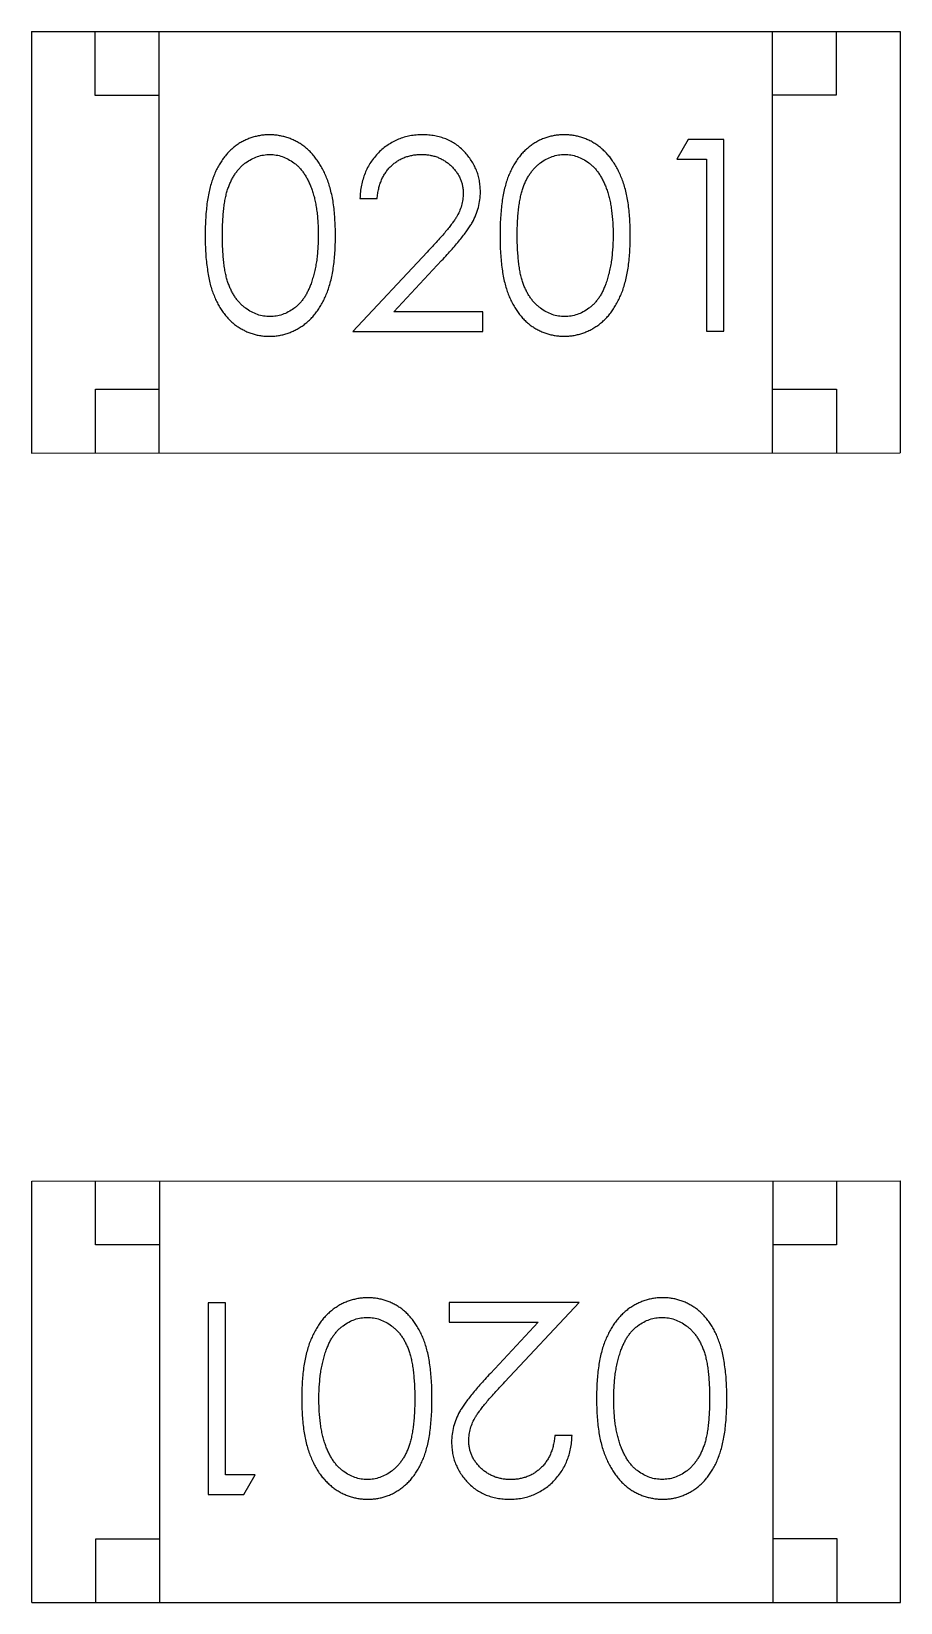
# Model space of a CAD drawing. Header units: millimetres. Extents: x 0 to 297, y 0 to 210.
# Drawn here: x 199.018 to 199.699, y 122.652 to 123.882 of the extents above; entities that cross this region are included whole.
import ezdxf

# ---------------------------------------------------------------- set-up
doc = ezdxf.new("R2010")
doc.units = ezdxf.units.MM
doc.layers.get('0').update_dxf_attribs({"linetype": 'CONTINUOUS'})

msp = doc.modelspace()

# ---------------------------------------------------------------- linework, layer by layer
at = {"color": 7, "linetype": 'Continuous'}
for p, q in [((199.0182, 123.8817), (199.6982, 123.8818)), ((199.0182, 123.8817), (199.0183, 123.5517)), ((199.0682, 123.8317), (199.0682, 123.8817)), ((199.1183, 123.5517), (199.1182, 123.8817)), ((199.5983, 123.5518), (199.5982, 123.8818)), ((199.6482, 123.8818), (199.6482, 123.8318)), ((199.6982, 123.8818), (199.6983, 123.5518)), ((199.1182, 123.8317), (199.0682, 123.8317)), ((199.6482, 123.8318), (199.5982, 123.8318)), ((199.5323, 123.7971), (199.5235, 123.7817)), ((199.5601, 123.7971), (199.5323, 123.7971)), ((199.5601, 123.6471), (199.5601, 123.7971)), ((199.5235, 123.7817), (199.5466, 123.7817)), ((199.5466, 123.7817), (199.5466, 123.6471)), ((199.2754, 123.7509), (199.2889, 123.7509)), ((199.3279, 123.7091), (199.2697, 123.647)), ((199.3018, 123.6624), (199.3393, 123.7025)), ((199.3716, 123.6624), (199.3018, 123.6624)), ((199.3716, 123.647), (199.3716, 123.6624)), ((199.2697, 123.647), (199.3716, 123.647)), ((199.5466, 123.6471), (199.5601, 123.6471)), ((199.0683, 123.5517), (199.0683, 123.6017)), ((199.0683, 123.6017), (199.1183, 123.6017)), ((199.5983, 123.6018), (199.6483, 123.6018)), ((199.6483, 123.6018), (199.6483, 123.5518)), ((199.0183, 123.5517), (199.6983, 123.5518)), ((199.0185, 122.9819), (199.6985, 122.982)), ((199.0186, 122.6519), (199.0185, 122.9819)), ((199.0685, 122.9319), (199.0685, 122.9819)), ((199.1185, 122.9819), (199.1186, 122.6519)), ((199.5985, 122.982), (199.5986, 122.652)), ((199.6485, 122.982), (199.6485, 122.932)), ((199.6986, 122.652), (199.6985, 122.982)), ((199.1185, 122.9319), (199.0685, 122.9319)), ((199.6485, 122.932), (199.5985, 122.932)), ((199.1567, 122.8866), (199.1567, 122.7366)), ((199.1702, 122.8866), (199.1567, 122.8866)), ((199.1702, 122.752), (199.1702, 122.8866)), ((199.3452, 122.8867), (199.3452, 122.8713)), ((199.4471, 122.8867), (199.3452, 122.8867)), ((199.3889, 122.8246), (199.4471, 122.8867)), ((199.3452, 122.8713), (199.415, 122.8713)), ((199.415, 122.8713), (199.3775, 122.8312)), ((199.4414, 122.7828), (199.4279, 122.7828)), ((199.1933, 122.752), (199.1702, 122.752)), ((199.1845, 122.7366), (199.1933, 122.752)), ((199.1567, 122.7366), (199.1845, 122.7366)), ((199.0686, 122.6519), (199.0686, 122.7019)), ((199.0686, 122.7019), (199.1186, 122.7019)), ((199.5986, 122.702), (199.6486, 122.702)), ((199.6486, 122.702), (199.6486, 122.652)), ((199.0186, 122.6519), (199.6986, 122.652))]:
    msp.add_line(p, q, dxfattribs=at)
for points, knots in [([(199.2044, 123.8009), (199.2032, 123.8008), (199.2009, 123.8008), (199.1975, 123.8004), (199.1941, 123.7997), (199.1908, 123.7988), (199.1876, 123.7976), (199.1845, 123.7962), (199.1814, 123.7945), (199.1785, 123.7925), (199.1757, 123.7903), (199.173, 123.7879), (199.1706, 123.7851), (199.1682, 123.7822), (199.1661, 123.779), (199.164, 123.7755), (199.1622, 123.7718), (199.1606, 123.7678), (199.1591, 123.7635), (199.1578, 123.7588), (199.1567, 123.7537), (199.1558, 123.7482), (199.1551, 123.7422), (199.1546, 123.7358), (199.1543, 123.729), (199.1543, 123.7244), (199.1543, 123.722)], [0, 0, 0, 0, 0.033742, 0.066533, 0.099153, 0.13154, 0.164087, 0.196563, 0.229707, 0.263315, 0.297504, 0.331686, 0.366482, 0.4021, 0.438958, 0.476748, 0.515985, 0.556589, 0.599519, 0.645765, 0.695487, 0.748721, 0.805687, 0.866754, 0.931405, 1, 1, 1, 1]), ([(199.2562, 123.722), (199.2562, 123.7243), (199.2561, 123.7288), (199.2558, 123.7353), (199.2553, 123.7415), (199.2546, 123.7474), (199.2536, 123.7529), (199.2524, 123.758), (199.251, 123.7627), (199.2494, 123.7672), (199.2476, 123.7712), (199.2457, 123.7751), (199.2436, 123.7786), (199.2413, 123.7819), (199.2389, 123.785), (199.2364, 123.7877), (199.2336, 123.7903), (199.2308, 123.7925), (199.2278, 123.7945), (199.2247, 123.7962), (199.2215, 123.7976), (199.2183, 123.7988), (199.2149, 123.7997), (199.2115, 123.8004), (199.208, 123.8008), (199.2056, 123.8008), (199.2044, 123.8009)], [0, 0, 0, 0, 0.065278, 0.127205, 0.186168, 0.241675, 0.294115, 0.343609, 0.390387, 0.434463, 0.476646, 0.517002, 0.555936, 0.593716, 0.630057, 0.665601, 0.700745, 0.734917, 0.768681, 0.802087, 0.834849, 0.867433, 0.900138, 0.932806, 0.966212, 1, 1, 1, 1]), ([(199.3244, 123.8009), (199.3227, 123.8008), (199.3194, 123.8008), (199.3146, 123.8001), (199.3099, 123.799), (199.3055, 123.7975), (199.3013, 123.7954), (199.2973, 123.793), (199.2934, 123.7902), (199.2899, 123.7869), (199.2866, 123.7833), (199.2838, 123.7794), (199.2813, 123.7752), (199.2793, 123.7708), (199.2777, 123.7662), (199.2765, 123.7613), (199.2757, 123.7562), (199.2755, 123.7527), (199.2754, 123.7509)], [0, 0, 0, 0, 0.06445, 0.126725, 0.187421, 0.247417, 0.306749, 0.366595, 0.427749, 0.490235, 0.553031, 0.614805, 0.676505, 0.738096, 0.801021, 0.864897, 0.931209, 1, 1, 1, 1]), ([(199.3697, 123.7563), (199.3696, 123.7578), (199.3695, 123.7607), (199.369, 123.765), (199.368, 123.7692), (199.3666, 123.7732), (199.3648, 123.777), (199.3626, 123.7807), (199.3601, 123.7843), (199.3572, 123.7876), (199.354, 123.7908), (199.3504, 123.7935), (199.3467, 123.7958), (199.3427, 123.7977), (199.3384, 123.7991), (199.3339, 123.8001), (199.3292, 123.8008), (199.326, 123.8008), (199.3244, 123.8009)], [0, 0, 0, 0, 0.06271, 0.123347, 0.183401, 0.242828, 0.302097, 0.36242, 0.423725, 0.487032, 0.550491, 0.612709, 0.674265, 0.73617, 0.799211, 0.863483, 0.930525, 1, 1, 1, 1]), ([(199.4352, 123.8009), (199.434, 123.8009), (199.4317, 123.8008), (199.4282, 123.8004), (199.4249, 123.7998), (199.4216, 123.7988), (199.4184, 123.7977), (199.4152, 123.7962), (199.4122, 123.7945), (199.4093, 123.7925), (199.4065, 123.7903), (199.4038, 123.7879), (199.4013, 123.7852), (199.399, 123.7822), (199.3968, 123.779), (199.3948, 123.7755), (199.393, 123.7718), (199.3913, 123.7679), (199.3898, 123.7636), (199.3886, 123.7589), (199.3874, 123.7538), (199.3866, 123.7482), (199.3859, 123.7423), (199.3854, 123.7359), (199.3851, 123.7291), (199.3851, 123.7244), (199.3851, 123.722)], [0, 0, 0, 0, 0.033742, 0.066533, 0.099153, 0.13154, 0.164087, 0.196563, 0.229707, 0.263315, 0.297504, 0.331686, 0.366482, 0.4021, 0.438958, 0.476748, 0.515985, 0.556589, 0.599519, 0.645765, 0.695487, 0.748721, 0.805687, 0.866754, 0.931405, 1, 1, 1, 1]), ([(199.487, 123.722), (199.487, 123.7243), (199.4869, 123.7288), (199.4866, 123.7354), (199.4861, 123.7416), (199.4853, 123.7474), (199.4844, 123.7529), (199.4832, 123.758), (199.4818, 123.7628), (199.4802, 123.7672), (199.4784, 123.7713), (199.4765, 123.7751), (199.4743, 123.7787), (199.4721, 123.782), (199.4697, 123.785), (199.4671, 123.7878), (199.4644, 123.7903), (199.4615, 123.7925), (199.4586, 123.7945), (199.4555, 123.7962), (199.4523, 123.7977), (199.449, 123.7988), (199.4457, 123.7998), (199.4423, 123.8004), (199.4388, 123.8008), (199.4364, 123.8009), (199.4352, 123.8009)], [0, 0, 0, 0, 0.065278, 0.127205, 0.186168, 0.241675, 0.294115, 0.343609, 0.390387, 0.434463, 0.476646, 0.517002, 0.555936, 0.593716, 0.630057, 0.665601, 0.700745, 0.734917, 0.768681, 0.802087, 0.834849, 0.867433, 0.900138, 0.932806, 0.966212, 1, 1, 1, 1]), ([(199.1678, 123.722), (199.1678, 123.724), (199.1678, 123.7279), (199.168, 123.7336), (199.1684, 123.7389), (199.1689, 123.7438), (199.1695, 123.7483), (199.1703, 123.7524), (199.1712, 123.7562), (199.1723, 123.7596), (199.1736, 123.7627), (199.1749, 123.7656), (199.1764, 123.7683), (199.178, 123.7708), (199.1798, 123.7732), (199.1817, 123.7753), (199.1837, 123.7773), (199.1866, 123.7795), (199.1903, 123.7818), (199.195, 123.784), (199.1999, 123.7852), (199.2032, 123.7854), (199.2049, 123.7855)], [0, 0, 0, 0, 0.073302, 0.142286, 0.206253, 0.266017, 0.321612, 0.372532, 0.419497, 0.462398, 0.502825, 0.541489, 0.579034, 0.615143, 0.650298, 0.684912, 0.718701, 0.752189, 0.817245, 0.879117, 0.939613, 1, 1, 1, 1]), ([(199.2049, 123.7855), (199.2065, 123.7854), (199.2098, 123.7852), (199.2147, 123.784), (199.2193, 123.7818), (199.2231, 123.7795), (199.2259, 123.7772), (199.228, 123.7752), (199.2299, 123.773), (199.2317, 123.7705), (199.2334, 123.7678), (199.235, 123.7648), (199.2364, 123.7617), (199.2378, 123.7583), (199.2389, 123.7546), (199.24, 123.7507), (199.2408, 123.7465), (199.2415, 123.7421), (199.2421, 123.7374), (199.2425, 123.7325), (199.2427, 123.7274), (199.2427, 123.7238), (199.2428, 123.722)], [0, 0, 0, 0, 0.059689, 0.119507, 0.181075, 0.246162, 0.279894, 0.314468, 0.350403, 0.387474, 0.426147, 0.466624, 0.508745, 0.553328, 0.600058, 0.649177, 0.700552, 0.754894, 0.811825, 0.871514, 0.934319, 1, 1, 1, 1]), ([(199.2889, 123.7509), (199.289, 123.7522), (199.2893, 123.7548), (199.29, 123.7586), (199.291, 123.7621), (199.2922, 123.7655), (199.2937, 123.7686), (199.2955, 123.7714), (199.2974, 123.7741), (199.2997, 123.7764), (199.3022, 123.7786), (199.3048, 123.7804), (199.3076, 123.782), (199.3105, 123.7833), (199.3136, 123.7843), (199.3168, 123.785), (199.3202, 123.7854), (199.3225, 123.7855), (199.3237, 123.7855)], [0, 0, 0, 0, 0.073648, 0.143686, 0.210962, 0.275557, 0.338064, 0.399311, 0.4594, 0.51934, 0.579024, 0.637809, 0.695959, 0.754122, 0.813113, 0.873453, 0.935561, 1, 1, 1, 1]), ([(199.3237, 123.7855), (199.3248, 123.7855), (199.327, 123.7854), (199.3302, 123.785), (199.3333, 123.7843), (199.3363, 123.7833), (199.3391, 123.782), (199.3418, 123.7805), (199.3444, 123.7786), (199.3468, 123.7766), (199.349, 123.7743), (199.3509, 123.7718), (199.3526, 123.7693), (199.3539, 123.7667), (199.3549, 123.7639), (199.3557, 123.7611), (199.3561, 123.7581), (199.3562, 123.7561), (199.3562, 123.7551)], [0, 0, 0, 0, 0.068027, 0.133505, 0.19695, 0.26027, 0.322741, 0.384982, 0.448465, 0.513424, 0.578224, 0.640011, 0.700094, 0.760067, 0.819012, 0.877878, 0.938035, 1, 1, 1, 1]), ([(199.3985, 123.722), (199.3985, 123.7241), (199.3985, 123.728), (199.3988, 123.7336), (199.3991, 123.7389), (199.3997, 123.7438), (199.4003, 123.7483), (199.4011, 123.7525), (199.402, 123.7562), (199.4031, 123.7596), (199.4043, 123.7628), (199.4057, 123.7657), (199.4072, 123.7684), (199.4088, 123.7709), (199.4106, 123.7732), (199.4124, 123.7753), (199.4145, 123.7773), (199.4173, 123.7795), (199.4211, 123.7819), (199.4258, 123.784), (199.4307, 123.7853), (199.434, 123.7854), (199.4357, 123.7855)], [0, 0, 0, 0, 0.073302, 0.142286, 0.206253, 0.266017, 0.321612, 0.372532, 0.419497, 0.462398, 0.502825, 0.541489, 0.579034, 0.615143, 0.650298, 0.684912, 0.718701, 0.752189, 0.817245, 0.879117, 0.939613, 1, 1, 1, 1]), ([(199.4357, 123.7855), (199.4373, 123.7854), (199.4406, 123.7853), (199.4454, 123.784), (199.4501, 123.7819), (199.4538, 123.7795), (199.4567, 123.7772), (199.4588, 123.7752), (199.4607, 123.773), (199.4625, 123.7705), (199.4642, 123.7678), (199.4658, 123.7649), (199.4672, 123.7617), (199.4685, 123.7583), (199.4697, 123.7546), (199.4708, 123.7507), (199.4716, 123.7465), (199.4723, 123.7421), (199.4728, 123.7375), (199.4733, 123.7326), (199.4735, 123.7274), (199.4735, 123.7239), (199.4735, 123.7221)], [0, 0, 0, 0, 0.059689, 0.119507, 0.181075, 0.246162, 0.279894, 0.314468, 0.350403, 0.387474, 0.426147, 0.466624, 0.508745, 0.553328, 0.600058, 0.649177, 0.700552, 0.754894, 0.811825, 0.871514, 0.934319, 1, 1, 1, 1]), ([(199.3562, 123.7551), (199.3561, 123.7535), (199.356, 123.7502), (199.355, 123.7454), (199.3533, 123.7408), (199.3513, 123.737), (199.3493, 123.7339), (199.3474, 123.7312), (199.345, 123.7283), (199.3424, 123.725), (199.3393, 123.7214), (199.3358, 123.7176), (199.332, 123.7134), (199.3293, 123.7106), (199.3279, 123.7091)], [0, 0, 0, 0, 0.088014, 0.174976, 0.2638, 0.355443, 0.406413, 0.465519, 0.533076, 0.609353, 0.693899, 0.787171, 0.889197, 1, 1, 1, 1]), ([(199.3393, 123.7025), (199.3408, 123.704), (199.3435, 123.707), (199.3475, 123.7113), (199.351, 123.7155), (199.3542, 123.7194), (199.3571, 123.723), (199.3596, 123.7264), (199.3617, 123.7295), (199.364, 123.7333), (199.3663, 123.7381), (199.3682, 123.744), (199.3695, 123.7501), (199.3696, 123.7542), (199.3697, 123.7563)], [0, 0, 0, 0, 0.09953, 0.192079, 0.277712, 0.357454, 0.429648, 0.495771, 0.555538, 0.608657, 0.707578, 0.804328, 0.901298, 1, 1, 1, 1]), ([(199.1543, 123.722), (199.1543, 123.7196), (199.1543, 123.7149), (199.1546, 123.7082), (199.1551, 123.7018), (199.1559, 123.6959), (199.1568, 123.6903), (199.1578, 123.6852), (199.1591, 123.6805), (199.1607, 123.6761), (199.1624, 123.6721), (199.1642, 123.6684), (199.1662, 123.6649), (199.1684, 123.6617), (199.1707, 123.6588), (199.1732, 123.656), (199.1758, 123.6536), (199.1786, 123.6514), (199.1816, 123.6495), (199.1846, 123.6478), (199.1877, 123.6463), (199.1909, 123.6452), (199.1941, 123.6443), (199.1975, 123.6436), (199.2009, 123.6432), (199.2033, 123.6432), (199.2045, 123.6432)], [0, 0, 0, 0, 0.068113, 0.132564, 0.193427, 0.250218, 0.303569, 0.353576, 0.400235, 0.443586, 0.484619, 0.524292, 0.56238, 0.599049, 0.63494, 0.669782, 0.704009, 0.737842, 0.771098, 0.803896, 0.836415, 0.868639, 0.900715, 0.933378, 0.966213, 1, 1, 1, 1]), ([(199.2049, 123.6586), (199.2033, 123.6586), (199.1999, 123.6588), (199.1951, 123.6601), (199.1903, 123.6622), (199.1866, 123.6646), (199.1837, 123.6669), (199.1817, 123.6688), (199.1798, 123.6709), (199.178, 123.6732), (199.1764, 123.6758), (199.1749, 123.6785), (199.1735, 123.6814), (199.1723, 123.6845), (199.1712, 123.6879), (199.1703, 123.6917), (199.1695, 123.6958), (199.1688, 123.7003), (199.1684, 123.7052), (199.168, 123.7105), (199.1678, 123.7161), (199.1678, 123.72), (199.1678, 123.722)], [0, 0, 0, 0, 0.060034, 0.120278, 0.182348, 0.247919, 0.281641, 0.315701, 0.350322, 0.385703, 0.421819, 0.459196, 0.497866, 0.538301, 0.58121, 0.628183, 0.679403, 0.734699, 0.794074, 0.858416, 0.927049, 1, 1, 1, 1]), ([(199.2045, 123.6432), (199.2056, 123.6432), (199.208, 123.6432), (199.2115, 123.6437), (199.215, 123.6443), (199.2183, 123.6453), (199.2216, 123.6465), (199.2248, 123.6479), (199.2279, 123.6497), (199.2309, 123.6517), (199.2338, 123.6539), (199.2365, 123.6564), (199.2391, 123.6592), (199.2415, 123.6623), (199.2438, 123.6656), (199.2458, 123.6691), (199.2478, 123.6729), (199.2495, 123.677), (199.2511, 123.6814), (199.2525, 123.6861), (199.2536, 123.6912), (199.2546, 123.6967), (199.2553, 123.7025), (199.2559, 123.7087), (199.2561, 123.7152), (199.2562, 123.7197), (199.2562, 123.722)], [0, 0, 0, 0, 0.033824, 0.067298, 0.10028, 0.133019, 0.165736, 0.198792, 0.232372, 0.266409, 0.301016, 0.336196, 0.371972, 0.408574, 0.446394, 0.485225, 0.525372, 0.567224, 0.611081, 0.65775, 0.70702, 0.759235, 0.814484, 0.873227, 0.934937, 1, 1, 1, 1]), ([(199.2428, 123.722), (199.2427, 123.7202), (199.2427, 123.7167), (199.2424, 123.7115), (199.242, 123.7064), (199.2414, 123.7016), (199.2406, 123.697), (199.2396, 123.6926), (199.2384, 123.6884), (199.2375, 123.6857), (199.2371, 123.6843)], [0, 0, 0, 0, 0.141157, 0.277773, 0.409244, 0.535676, 0.657497, 0.775458, 0.889412, 1, 1, 1, 1]), ([(199.3851, 123.722), (199.3851, 123.7196), (199.3851, 123.715), (199.3854, 123.7082), (199.3859, 123.7018), (199.3866, 123.6959), (199.3875, 123.6904), (199.3886, 123.6852), (199.3899, 123.6805), (199.3914, 123.6762), (199.3931, 123.6722), (199.395, 123.6684), (199.397, 123.665), (199.3992, 123.6618), (199.4015, 123.6588), (199.4039, 123.6561), (199.4066, 123.6536), (199.4094, 123.6514), (199.4123, 123.6495), (199.4153, 123.6478), (199.4184, 123.6464), (199.4216, 123.6452), (199.4249, 123.6443), (199.4283, 123.6437), (199.4317, 123.6433), (199.434, 123.6432), (199.4352, 123.6432)], [0, 0, 0, 0, 0.068113, 0.132564, 0.193427, 0.250218, 0.303569, 0.353576, 0.400235, 0.443586, 0.484619, 0.524292, 0.56238, 0.599049, 0.63494, 0.669782, 0.704009, 0.737842, 0.771098, 0.803896, 0.836415, 0.868639, 0.900715, 0.933378, 0.966213, 1, 1, 1, 1]), ([(199.4357, 123.6586), (199.434, 123.6587), (199.4307, 123.6588), (199.4258, 123.6601), (199.4211, 123.6622), (199.4173, 123.6646), (199.4145, 123.6669), (199.4124, 123.6688), (199.4105, 123.671), (199.4088, 123.6733), (199.4071, 123.6758), (199.4057, 123.6785), (199.4043, 123.6814), (199.4031, 123.6845), (199.402, 123.6879), (199.401, 123.6917), (199.4003, 123.6958), (199.3996, 123.7003), (199.3992, 123.7052), (199.3988, 123.7105), (199.3985, 123.7162), (199.3985, 123.72), (199.3985, 123.722)], [0, 0, 0, 0, 0.060034, 0.120278, 0.182348, 0.247919, 0.281641, 0.315701, 0.350322, 0.385703, 0.421819, 0.459196, 0.497866, 0.538301, 0.58121, 0.628183, 0.679403, 0.734699, 0.794074, 0.858416, 0.927049, 1, 1, 1, 1]), ([(199.4352, 123.6432), (199.4364, 123.6432), (199.4388, 123.6433), (199.4423, 123.6437), (199.4457, 123.6444), (199.4491, 123.6453), (199.4523, 123.6465), (199.4555, 123.6479), (199.4586, 123.6497), (199.4616, 123.6517), (199.4645, 123.6539), (199.4673, 123.6565), (199.4699, 123.6592), (199.4723, 123.6623), (199.4745, 123.6656), (199.4766, 123.6692), (199.4785, 123.673), (199.4803, 123.677), (199.4819, 123.6814), (199.4832, 123.6862), (199.4844, 123.6913), (199.4854, 123.6967), (199.4861, 123.7025), (199.4866, 123.7087), (199.4869, 123.7152), (199.487, 123.7197), (199.487, 123.722)], [0, 0, 0, 0, 0.033824, 0.067298, 0.10028, 0.133019, 0.165736, 0.198792, 0.232372, 0.266409, 0.301016, 0.336196, 0.371972, 0.408574, 0.446394, 0.485225, 0.525372, 0.567224, 0.611081, 0.65775, 0.70702, 0.759235, 0.814484, 0.873227, 0.934937, 1, 1, 1, 1]), ([(199.4735, 123.7221), (199.4735, 123.7203), (199.4735, 123.7167), (199.4732, 123.7115), (199.4727, 123.7065), (199.4722, 123.7016), (199.4713, 123.697), (199.4704, 123.6926), (199.4692, 123.6884), (199.4683, 123.6857), (199.4678, 123.6843)], [0, 0, 0, 0, 0.141157, 0.277773, 0.409244, 0.535676, 0.657497, 0.775458, 0.889412, 1, 1, 1, 1]), ([(199.2371, 123.6843), (199.2367, 123.6833), (199.2359, 123.6812), (199.2346, 123.6783), (199.2331, 123.6756), (199.2315, 123.673), (199.2298, 123.6707), (199.2279, 123.6686), (199.2259, 123.6667), (199.2231, 123.6644), (199.2194, 123.6621), (199.2147, 123.6601), (199.2099, 123.6588), (199.2066, 123.6586), (199.2049, 123.6586)], [0, 0, 0, 0, 0.075949, 0.148549, 0.218996, 0.286119, 0.351826, 0.416074, 0.478265, 0.540325, 0.660405, 0.774606, 0.887187, 1, 1, 1, 1]), ([(199.4678, 123.6843), (199.4675, 123.6833), (199.4667, 123.6813), (199.4654, 123.6783), (199.4639, 123.6756), (199.4623, 123.6731), (199.4606, 123.6708), (199.4587, 123.6686), (199.4567, 123.6667), (199.4539, 123.6645), (199.4502, 123.6621), (199.4455, 123.6601), (199.4407, 123.6588), (199.4373, 123.6587), (199.4357, 123.6586)], [0, 0, 0, 0, 0.075949, 0.148549, 0.218996, 0.286119, 0.351826, 0.416074, 0.478265, 0.540325, 0.660405, 0.774606, 0.887187, 1, 1, 1, 1]), ([(199.2816, 122.8905), (199.2804, 122.8905), (199.278, 122.8904), (199.2745, 122.89), (199.2711, 122.8893), (199.2677, 122.8884), (199.2645, 122.8872), (199.2612, 122.8858), (199.2582, 122.884), (199.2551, 122.882), (199.2523, 122.8798), (199.2495, 122.8772), (199.2469, 122.8745), (199.2445, 122.8714), (199.2423, 122.8681), (199.2402, 122.8645), (199.2383, 122.8607), (199.2365, 122.8567), (199.2349, 122.8523), (199.2336, 122.8475), (199.2324, 122.8424), (199.2314, 122.837), (199.2307, 122.8312), (199.2302, 122.825), (199.2299, 122.8185), (199.2298, 122.814), (199.2298, 122.8117)], [0, 0, 0, 0, 0.033824, 0.067298, 0.10028, 0.133019, 0.165736, 0.198792, 0.232372, 0.266409, 0.301016, 0.336196, 0.371972, 0.408574, 0.446394, 0.485225, 0.525372, 0.567224, 0.611081, 0.65775, 0.70702, 0.759235, 0.814484, 0.873227, 0.934937, 1, 1, 1, 1]), ([(199.3317, 122.8117), (199.3317, 122.8141), (199.3317, 122.8187), (199.3314, 122.8255), (199.3309, 122.8319), (199.3302, 122.8378), (199.3293, 122.8433), (199.3282, 122.8485), (199.3269, 122.8532), (199.3254, 122.8575), (199.3237, 122.8615), (199.3218, 122.8653), (199.3198, 122.8687), (199.3176, 122.8719), (199.3153, 122.8749), (199.3128, 122.8776), (199.3102, 122.8801), (199.3074, 122.8823), (199.3045, 122.8842), (199.3015, 122.8859), (199.2984, 122.8873), (199.2952, 122.8885), (199.2919, 122.8894), (199.2885, 122.89), (199.2851, 122.8904), (199.2828, 122.8905), (199.2816, 122.8905)], [0, 0, 0, 0, 0.068113, 0.132564, 0.193427, 0.250218, 0.303569, 0.353576, 0.400235, 0.443586, 0.484619, 0.524292, 0.56238, 0.599049, 0.63494, 0.669782, 0.704009, 0.737842, 0.771098, 0.803896, 0.836415, 0.868639, 0.900715, 0.933378, 0.966213, 1, 1, 1, 1]), ([(199.5123, 122.8905), (199.5111, 122.8905), (199.5088, 122.8905), (199.5053, 122.89), (199.5018, 122.8894), (199.4985, 122.8884), (199.4952, 122.8872), (199.492, 122.8858), (199.4889, 122.884), (199.4859, 122.882), (199.483, 122.8798), (199.4803, 122.8772), (199.4777, 122.8745), (199.4753, 122.8714), (199.473, 122.8681), (199.471, 122.8646), (199.469, 122.8608), (199.4673, 122.8567), (199.4656, 122.8523), (199.4643, 122.8476), (199.4632, 122.8425), (199.4622, 122.837), (199.4615, 122.8312), (199.4609, 122.825), (199.4607, 122.8185), (199.4606, 122.814), (199.4606, 122.8117)], [0, 0, 0, 0, 0.033824, 0.067298, 0.10028, 0.133019, 0.165736, 0.198792, 0.232372, 0.266409, 0.301016, 0.336196, 0.371972, 0.408574, 0.446394, 0.485225, 0.525372, 0.567224, 0.611081, 0.65775, 0.70702, 0.759235, 0.814484, 0.873227, 0.934937, 1, 1, 1, 1]), ([(199.5625, 122.8117), (199.5625, 122.8141), (199.5625, 122.8188), (199.5622, 122.8255), (199.5617, 122.8319), (199.5609, 122.8378), (199.56, 122.8434), (199.559, 122.8485), (199.5576, 122.8532), (199.5561, 122.8576), (199.5544, 122.8616), (199.5526, 122.8653), (199.5506, 122.8688), (199.5484, 122.872), (199.5461, 122.8749), (199.5436, 122.8777), (199.541, 122.8801), (199.5382, 122.8823), (199.5352, 122.8842), (199.5322, 122.8859), (199.5291, 122.8874), (199.5259, 122.8885), (199.5227, 122.8894), (199.5193, 122.8901), (199.5159, 122.8905), (199.5135, 122.8905), (199.5123, 122.8905)], [0, 0, 0, 0, 0.068113, 0.132564, 0.193427, 0.250218, 0.303569, 0.353576, 0.400235, 0.443586, 0.484619, 0.524292, 0.56238, 0.599049, 0.63494, 0.669782, 0.704009, 0.737842, 0.771098, 0.803896, 0.836415, 0.868639, 0.900715, 0.933378, 0.966213, 1, 1, 1, 1]), ([(199.2489, 122.8494), (199.2493, 122.8504), (199.2501, 122.8524), (199.2514, 122.8554), (199.2529, 122.8581), (199.2545, 122.8606), (199.2562, 122.8629), (199.2581, 122.8651), (199.2601, 122.867), (199.2629, 122.8692), (199.2666, 122.8716), (199.2713, 122.8736), (199.2761, 122.8749), (199.2795, 122.875), (199.2811, 122.8751)], [0, 0, 0, 0, 0.075949, 0.148549, 0.218996, 0.286119, 0.351826, 0.416074, 0.478265, 0.540325, 0.660405, 0.774606, 0.887187, 1, 1, 1, 1]), ([(199.2811, 122.8751), (199.2828, 122.875), (199.2861, 122.8749), (199.291, 122.8736), (199.2957, 122.8715), (199.2995, 122.8691), (199.3023, 122.8668), (199.3044, 122.8649), (199.3063, 122.8627), (199.308, 122.8604), (199.3097, 122.8579), (199.3111, 122.8552), (199.3125, 122.8523), (199.3137, 122.8492), (199.3148, 122.8458), (199.3157, 122.842), (199.3165, 122.8379), (199.3172, 122.8334), (199.3176, 122.8285), (199.318, 122.8232), (199.3183, 122.8175), (199.3183, 122.8137), (199.3183, 122.8116)], [0, 0, 0, 0, 0.060034, 0.120278, 0.182348, 0.247919, 0.281641, 0.315701, 0.350322, 0.385703, 0.421819, 0.459196, 0.497866, 0.538301, 0.58121, 0.628183, 0.679403, 0.734699, 0.794074, 0.858416, 0.927049, 1, 1, 1, 1]), ([(199.4797, 122.8494), (199.4801, 122.8504), (199.4809, 122.8525), (199.4822, 122.8554), (199.4837, 122.8581), (199.4853, 122.8607), (199.487, 122.863), (199.4889, 122.8651), (199.4909, 122.867), (199.4937, 122.8693), (199.4974, 122.8716), (199.5021, 122.8736), (199.5069, 122.8749), (199.5102, 122.8751), (199.5119, 122.8751)], [0, 0, 0, 0, 0.075949, 0.148549, 0.218996, 0.286119, 0.351826, 0.416074, 0.478265, 0.540325, 0.660405, 0.774606, 0.887187, 1, 1, 1, 1]), ([(199.5119, 122.8751), (199.5135, 122.8751), (199.5168, 122.8749), (199.5217, 122.8736), (199.5265, 122.8715), (199.5302, 122.8691), (199.5331, 122.8668), (199.5351, 122.8649), (199.537, 122.8628), (199.5388, 122.8605), (199.5404, 122.8579), (199.5419, 122.8552), (199.5433, 122.8523), (199.5445, 122.8492), (199.5456, 122.8458), (199.5465, 122.842), (199.5473, 122.8379), (199.548, 122.8334), (199.5484, 122.8285), (199.5488, 122.8232), (199.549, 122.8176), (199.549, 122.8137), (199.549, 122.8117)], [0, 0, 0, 0, 0.060034, 0.120278, 0.182348, 0.247919, 0.281641, 0.315701, 0.350322, 0.385703, 0.421819, 0.459196, 0.497866, 0.538301, 0.58121, 0.628183, 0.679403, 0.734699, 0.794074, 0.858416, 0.927049, 1, 1, 1, 1]), ([(199.2433, 122.8116), (199.2433, 122.8134), (199.2433, 122.817), (199.2436, 122.8222), (199.2441, 122.8272), (199.2446, 122.8321), (199.2455, 122.8367), (199.2464, 122.8411), (199.2476, 122.8453), (199.2485, 122.848), (199.2489, 122.8494)], [0, 0, 0, 0, 0.141157, 0.277773, 0.409244, 0.535676, 0.657497, 0.775458, 0.889412, 1, 1, 1, 1]), ([(199.474, 122.8117), (199.4741, 122.8135), (199.4741, 122.817), (199.4744, 122.8222), (199.4748, 122.8273), (199.4754, 122.8321), (199.4762, 122.8367), (199.4772, 122.8411), (199.4783, 122.8453), (199.4793, 122.848), (199.4797, 122.8494)], [0, 0, 0, 0, 0.141157, 0.277773, 0.409244, 0.535676, 0.657497, 0.775458, 0.889412, 1, 1, 1, 1]), ([(199.3775, 122.8312), (199.376, 122.8297), (199.3733, 122.8267), (199.3693, 122.8224), (199.3658, 122.8182), (199.3626, 122.8143), (199.3597, 122.8107), (199.3572, 122.8073), (199.3551, 122.8042), (199.3528, 122.8004), (199.3505, 122.7956), (199.3486, 122.7897), (199.3473, 122.7836), (199.3472, 122.7795), (199.3471, 122.7774)], [0, 0, 0, 0, 0.09953, 0.192079, 0.277712, 0.357454, 0.429648, 0.495771, 0.555538, 0.608657, 0.707578, 0.804328, 0.901298, 1, 1, 1, 1]), ([(199.3606, 122.7786), (199.3606, 122.7802), (199.3608, 122.7835), (199.3618, 122.7883), (199.3635, 122.7929), (199.3655, 122.7967), (199.3675, 122.7998), (199.3694, 122.8025), (199.3718, 122.8054), (199.3744, 122.8087), (199.3775, 122.8123), (199.381, 122.8161), (199.3848, 122.8203), (199.3875, 122.8231), (199.3889, 122.8246)], [0, 0, 0, 0, 0.088014, 0.174976, 0.2638, 0.355443, 0.406413, 0.465519, 0.533076, 0.609353, 0.693899, 0.787171, 0.889197, 1, 1, 1, 1]), ([(199.2298, 122.8117), (199.2298, 122.8094), (199.2299, 122.8049), (199.2302, 122.7983), (199.2307, 122.7921), (199.2315, 122.7863), (199.2324, 122.7808), (199.2336, 122.7757), (199.235, 122.7709), (199.2366, 122.7665), (199.2384, 122.7624), (199.2403, 122.7586), (199.2424, 122.755), (199.2447, 122.7517), (199.2471, 122.7487), (199.2497, 122.7459), (199.2524, 122.7434), (199.2553, 122.7412), (199.2582, 122.7392), (199.2613, 122.7375), (199.2645, 122.736), (199.2678, 122.7349), (199.2711, 122.7339), (199.2745, 122.7333), (199.278, 122.7329), (199.2804, 122.7328), (199.2816, 122.7328)], [0, 0, 0, 0, 0.065278, 0.127205, 0.186168, 0.241675, 0.294115, 0.343609, 0.390387, 0.434463, 0.476646, 0.517002, 0.555936, 0.593716, 0.630057, 0.665601, 0.700745, 0.734917, 0.768681, 0.802087, 0.834849, 0.867433, 0.900138, 0.932806, 0.966212, 1, 1, 1, 1]), ([(199.2811, 122.7482), (199.2795, 122.7483), (199.2762, 122.7484), (199.2714, 122.7497), (199.2667, 122.7518), (199.263, 122.7542), (199.2601, 122.7565), (199.258, 122.7585), (199.2561, 122.7607), (199.2543, 122.7632), (199.2526, 122.7659), (199.251, 122.7688), (199.2496, 122.772), (199.2483, 122.7754), (199.2471, 122.7791), (199.246, 122.783), (199.2452, 122.7872), (199.2445, 122.7916), (199.244, 122.7962), (199.2435, 122.8011), (199.2433, 122.8063), (199.2433, 122.8098), (199.2433, 122.8116)], [0, 0, 0, 0, 0.059689, 0.119507, 0.181075, 0.246162, 0.279894, 0.314468, 0.350403, 0.387474, 0.426147, 0.466624, 0.508745, 0.553328, 0.600058, 0.649177, 0.700552, 0.754894, 0.811825, 0.871514, 0.934319, 1, 1, 1, 1]), ([(199.3183, 122.8116), (199.3183, 122.8096), (199.3183, 122.8057), (199.318, 122.8001), (199.3177, 122.7948), (199.3171, 122.7899), (199.3165, 122.7854), (199.3157, 122.7812), (199.3148, 122.7775), (199.3137, 122.774), (199.3125, 122.7709), (199.3111, 122.768), (199.3096, 122.7653), (199.308, 122.7628), (199.3062, 122.7605), (199.3043, 122.7584), (199.3023, 122.7564), (199.2995, 122.7542), (199.2957, 122.7518), (199.291, 122.7497), (199.2861, 122.7484), (199.2828, 122.7483), (199.2811, 122.7482)], [0, 0, 0, 0, 0.073302, 0.142286, 0.206253, 0.266017, 0.321612, 0.372532, 0.419497, 0.462398, 0.502825, 0.541489, 0.579034, 0.615143, 0.650298, 0.684912, 0.718701, 0.752189, 0.817245, 0.879117, 0.939613, 1, 1, 1, 1]), ([(199.2816, 122.7328), (199.2828, 122.7328), (199.2851, 122.7329), (199.2886, 122.7333), (199.2919, 122.7339), (199.2952, 122.7349), (199.2984, 122.736), (199.3016, 122.7375), (199.3046, 122.7392), (199.3075, 122.7412), (199.3103, 122.7434), (199.313, 122.7458), (199.3155, 122.7485), (199.3178, 122.7515), (199.3199, 122.7547), (199.322, 122.7582), (199.3238, 122.7619), (199.3255, 122.7658), (199.327, 122.7701), (199.3282, 122.7748), (199.3294, 122.7799), (199.3302, 122.7855), (199.3309, 122.7914), (199.3314, 122.7978), (199.3317, 122.8046), (199.3317, 122.8093), (199.3317, 122.8117)], [0, 0, 0, 0, 0.033742, 0.066533, 0.099153, 0.13154, 0.164087, 0.196563, 0.229707, 0.263315, 0.297504, 0.331686, 0.366482, 0.4021, 0.438958, 0.476748, 0.515985, 0.556589, 0.599519, 0.645765, 0.695487, 0.748721, 0.805687, 0.866754, 0.931405, 1, 1, 1, 1]), ([(199.4606, 122.8117), (199.4606, 122.8094), (199.4607, 122.8049), (199.4609, 122.7984), (199.4615, 122.7922), (199.4622, 122.7863), (199.4632, 122.7808), (199.4643, 122.7757), (199.4658, 122.771), (199.4674, 122.7665), (199.4692, 122.7625), (199.4711, 122.7586), (199.4732, 122.7551), (199.4754, 122.7518), (199.4779, 122.7487), (199.4804, 122.746), (199.4832, 122.7434), (199.486, 122.7412), (199.489, 122.7392), (199.4921, 122.7375), (199.4953, 122.7361), (199.4985, 122.7349), (199.5019, 122.734), (199.5053, 122.7333), (199.5088, 122.7329), (199.5112, 122.7328), (199.5124, 122.7328)], [0, 0, 0, 0, 0.065278, 0.127205, 0.186168, 0.241675, 0.294115, 0.343609, 0.390387, 0.434463, 0.476646, 0.517002, 0.555936, 0.593716, 0.630057, 0.665601, 0.700745, 0.734917, 0.768681, 0.802087, 0.834849, 0.867433, 0.900138, 0.932806, 0.966212, 1, 1, 1, 1]), ([(199.5119, 122.7482), (199.5103, 122.7483), (199.507, 122.7485), (199.5021, 122.7497), (199.4975, 122.7519), (199.4937, 122.7542), (199.4909, 122.7565), (199.4888, 122.7585), (199.4868, 122.7607), (199.485, 122.7632), (199.4834, 122.7659), (199.4818, 122.7688), (199.4804, 122.772), (199.479, 122.7754), (199.4779, 122.7791), (199.4768, 122.783), (199.476, 122.7872), (199.4752, 122.7916), (199.4747, 122.7963), (199.4743, 122.8012), (199.4741, 122.8063), (199.4741, 122.8099), (199.474, 122.8117)], [0, 0, 0, 0, 0.059689, 0.119507, 0.181075, 0.246162, 0.279894, 0.314468, 0.350403, 0.387474, 0.426147, 0.466624, 0.508745, 0.553328, 0.600058, 0.649177, 0.700552, 0.754894, 0.811825, 0.871514, 0.934319, 1, 1, 1, 1]), ([(199.549, 122.8117), (199.549, 122.8097), (199.549, 122.8058), (199.5488, 122.8001), (199.5484, 122.7948), (199.5479, 122.7899), (199.5473, 122.7854), (199.5465, 122.7813), (199.5456, 122.7775), (199.5445, 122.7741), (199.5432, 122.771), (199.5419, 122.7681), (199.5404, 122.7654), (199.5388, 122.7629), (199.537, 122.7605), (199.5351, 122.7584), (199.5331, 122.7564), (199.5302, 122.7542), (199.5265, 122.7518), (199.5218, 122.7497), (199.5169, 122.7485), (199.5136, 122.7483), (199.5119, 122.7482)], [0, 0, 0, 0, 0.073302, 0.142286, 0.206253, 0.266017, 0.321612, 0.372532, 0.419497, 0.462398, 0.502825, 0.541489, 0.579034, 0.615143, 0.650298, 0.684912, 0.718701, 0.752189, 0.817245, 0.879117, 0.939613, 1, 1, 1, 1]), ([(199.5124, 122.7328), (199.5135, 122.7328), (199.5159, 122.7329), (199.5193, 122.7333), (199.5227, 122.7339), (199.526, 122.7349), (199.5292, 122.7361), (199.5323, 122.7375), (199.5354, 122.7392), (199.5383, 122.7412), (199.5411, 122.7434), (199.5438, 122.7458), (199.5462, 122.7486), (199.5486, 122.7515), (199.5507, 122.7547), (199.5528, 122.7582), (199.5546, 122.7619), (199.5562, 122.7659), (199.5577, 122.7702), (199.559, 122.7749), (199.5601, 122.78), (199.561, 122.7855), (199.5617, 122.7915), (199.5622, 122.7979), (199.5625, 122.8047), (199.5625, 122.8093), (199.5625, 122.8117)], [0, 0, 0, 0, 0.033742, 0.066533, 0.099153, 0.13154, 0.164087, 0.196563, 0.229707, 0.263315, 0.297504, 0.331686, 0.366482, 0.4021, 0.438958, 0.476748, 0.515985, 0.556589, 0.599519, 0.645765, 0.695487, 0.748721, 0.805687, 0.866754, 0.931405, 1, 1, 1, 1]), ([(199.3924, 122.7328), (199.3941, 122.7328), (199.3974, 122.7329), (199.4022, 122.7336), (199.4069, 122.7347), (199.4113, 122.7362), (199.4155, 122.7383), (199.4195, 122.7407), (199.4234, 122.7435), (199.4269, 122.7468), (199.4302, 122.7504), (199.433, 122.7543), (199.4355, 122.7585), (199.4375, 122.7629), (199.4391, 122.7675), (199.4403, 122.7724), (199.4411, 122.7775), (199.4413, 122.781), (199.4414, 122.7828)], [0, 0, 0, 0, 0.06445, 0.126725, 0.187421, 0.247417, 0.306749, 0.366595, 0.427749, 0.490235, 0.553031, 0.614805, 0.676505, 0.738096, 0.801021, 0.864897, 0.931209, 1, 1, 1, 1]), ([(199.4279, 122.7828), (199.4278, 122.7815), (199.4275, 122.7789), (199.4268, 122.7751), (199.4258, 122.7715), (199.4246, 122.7682), (199.4231, 122.7651), (199.4213, 122.7623), (199.4193, 122.7596), (199.4171, 122.7573), (199.4146, 122.7551), (199.412, 122.7533), (199.4092, 122.7517), (199.4063, 122.7504), (199.4032, 122.7494), (199.4, 122.7487), (199.3966, 122.7483), (199.3943, 122.7482), (199.3931, 122.7482)], [0, 0, 0, 0, 0.073648, 0.143686, 0.210962, 0.275557, 0.338064, 0.399311, 0.4594, 0.51934, 0.579024, 0.637809, 0.695959, 0.754122, 0.813113, 0.873453, 0.935561, 1, 1, 1, 1]), ([(199.3471, 122.7774), (199.3472, 122.7759), (199.3473, 122.773), (199.3478, 122.7687), (199.3488, 122.7645), (199.3502, 122.7605), (199.352, 122.7567), (199.3541, 122.753), (199.3567, 122.7494), (199.3596, 122.746), (199.3628, 122.7429), (199.3664, 122.7402), (199.3701, 122.7379), (199.3741, 122.736), (199.3784, 122.7346), (199.3828, 122.7336), (199.3876, 122.7329), (199.3908, 122.7329), (199.3924, 122.7328)], [0, 0, 0, 0, 0.06271, 0.123347, 0.183401, 0.242828, 0.302097, 0.36242, 0.423725, 0.487032, 0.550491, 0.612709, 0.674265, 0.73617, 0.799211, 0.863483, 0.930525, 1, 1, 1, 1]), ([(199.3931, 122.7482), (199.392, 122.7482), (199.3898, 122.7483), (199.3866, 122.7487), (199.3835, 122.7494), (199.3805, 122.7504), (199.3777, 122.7517), (199.375, 122.7532), (199.3724, 122.7551), (199.37, 122.7571), (199.3678, 122.7594), (199.3659, 122.7618), (199.3642, 122.7644), (199.3629, 122.767), (199.3619, 122.7698), (199.3611, 122.7726), (199.3607, 122.7756), (199.3606, 122.7776), (199.3606, 122.7786)], [0, 0, 0, 0, 0.068027, 0.133505, 0.19695, 0.26027, 0.322741, 0.384982, 0.448465, 0.513424, 0.578224, 0.640011, 0.700094, 0.760067, 0.819012, 0.877878, 0.938035, 1, 1, 1, 1])]:
    msp.add_open_spline(points, degree=3, knots=knots, dxfattribs=at)

doc.saveas('drawing.dxf')
